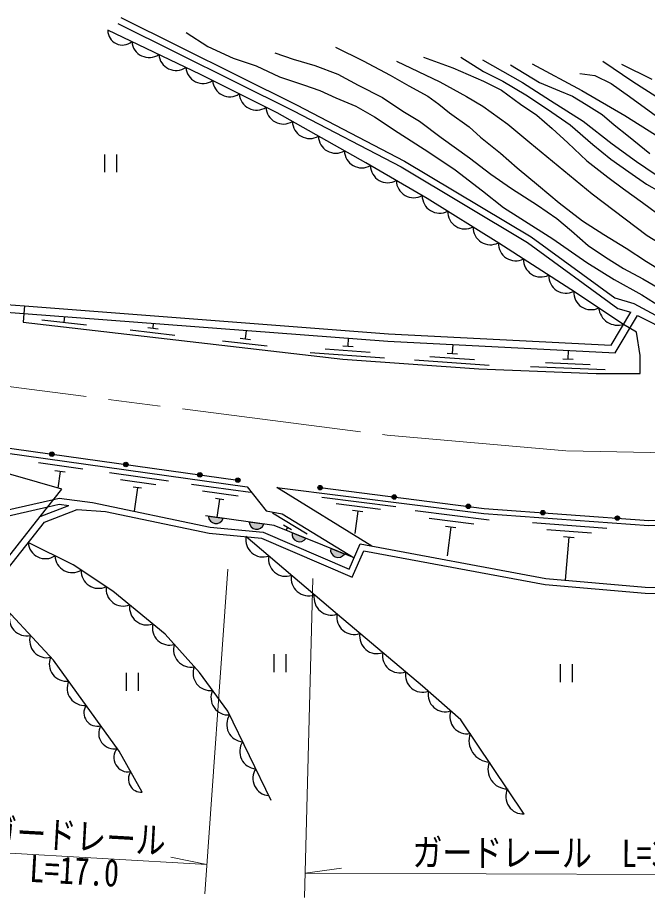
# Model space of a CAD drawing. Units: millimetres at full size, sheet at 1:1000; details may follow other scales. Extents: x 40000 to 680000, y 20000 to 380000.
# Drawn here: x 282988 to 325136, y 242835 to 301670 of the extents above; entities that cross this region are included whole.
import ezdxf
from ezdxf.enums import TextEntityAlignment as Align

# ---------------------------------------------------------------- set-up
doc = ezdxf.new("R2010")
doc.units = ezdxf.units.MM
doc.header["$LTSCALE"] = 1000
doc.linetypes.add('CHAIN', pattern=[18.5, 12, -1.5, 3.5, -1.5])
doc.linetypes.add('DASHED', pattern=[7.5, 6, -1.5])
for name, color, linetype, lineweight in [('M-BGD', 7, 'Continuous', 25), ('M-BMK', 2, 'CHAIN', 13), ('M-STR-HTXT', 7, 'Continuous', 13)]:
    doc.layers.add(name, color=color, linetype=linetype, lineweight=lineweight)
doc.styles.add('ＭＳ ゴシック', font='')
doc.styles.get('ＭＳ ゴシック').set_extended_font_data('MS Gothic')

msp = doc.modelspace()

# ---------------------------------------------------------------- hatches: boundary and pattern name
at = {"layer": 'M-BGD'}
for points in [[(285133, 272501, -1), (285430, 272459, -1)], [(290085, 271809, -1), (290382, 271767, -1)], [(295037, 271116, -1), (295334, 271075, -1)], [(297575, 270761, -1), (297872, 270720, -1)], [(303085, 270257, -1), (303382, 270219, -1)], [(308045, 269631, -1), (308343, 269593, -1)], [(313006, 269005, -1), (313304, 268967, -1)], [(296737, 268176, -0.82183), (295756, 268314)], [(317986, 268577, -0.41421), (318147, 268716, -0.41421), (318286, 268555, -1)], [(322973, 268213, -0.41421), (323134, 268352, -0.41421), (323272, 268191, -1)], [(299464, 267795, -0.82183), (298483, 267932)], [(302282, 266841, -0.82183), (301363, 267213)], [(304859, 265798, -0.82183), (303940, 266170)]]:
    msp.add_hatch(color=256, dxfattribs=at).paths.add_polyline_path(points)

# ---------------------------------------------------------------- linework, layer by layer
for p, q in [((288809, 292523), (288809, 291323)), ((289609, 292523), (289609, 291323)), ((283405, 281889), (283361, 281310)), ((283444, 282388), (283405, 281889)), ((284611, 281467), (287590, 281121)), ((286101, 281294), (286145, 281680)), ((290532, 280780), (293512, 280434)), ((291709, 280945), (292405, 280864)), ((292057, 280905), (292094, 281225)), ((298232, 280188), (298297, 280751)), ((296707, 280063), (299687, 279717)), ((297884, 280228), (298579, 280147)), ((305100, 279704), (305137, 280228)), ((303582, 279512), (306575, 279298)), ((304751, 279729), (305449, 279679)), ((312084, 279205), (312127, 279803)), ((302563, 279284), (307551, 278927)), ((310567, 279012), (313559, 278798)), ((311735, 279230), (312433, 279180)), ((319827, 278838), (319856, 279406)), ((309548, 278784), (314535, 278428)), ((317305, 278339), (322301, 278139)), ((318316, 278598), (321314, 278479)), ((319477, 278852), (320176, 278824)), ((280330, 273172), (297723, 270741)), ((287364, 271472), (284393, 271887)), ((286176, 271275), (285482, 271372)), ((285829, 271323), (285673, 270211)), ((293089, 270672), (289128, 271225)), ((292247, 270426), (289870, 270758)), ((291286, 270197), (290732, 270274)), ((291009, 270235), (290788, 268654)), ((298582, 269904), (294620, 270458)), ((306703, 266322), (300344, 270249)), ((297740, 269658), (295363, 269990)), ((296779, 269429), (296224, 269506)), ((296501, 269468), (296329, 268234)), ((308305, 268943), (303345, 269569)), ((307276, 268770), (304299, 269146)), ((286981, 268772), (288882, 268645)), ((296737, 268176), (295756, 268314)), ((302356, 267120), (300056, 268533)), ((306097, 268617), (305403, 268704)), ((305750, 268660), (305562, 267172)), ((314550, 268064), (309589, 268690)), ((299464, 267795), (298483, 267932)), ((301317, 267406), (300781, 267736)), ((313509, 267802), (310532, 268178)), ((322425, 267511), (317438, 267875)), ((301049, 267571), (300935, 267386)), ((302282, 266841), (301363, 267213)), ((312319, 267559), (311624, 267647)), ((311972, 267603), (311728, 265669)), ((321399, 267195), (318407, 267413)), ((320224, 266890), (319525, 266940)), ((319874, 266915), (319622, 264050)), ((304859, 265798), (303940, 266170)), ((300143, 259101), (300143, 257901)), ((300943, 259101), (300943, 257901)), ((319299, 258428), (319299, 257228)), ((320099, 258428), (320099, 257228)), ((290259, 257849), (290259, 256649)), ((291059, 257849), (291059, 256649))]:
    msp.add_line(p, q, dxfattribs=at)
at = {"layer": 'M-BGD', "linetype": 'DASHED'}
for p, q in [((280041, 282648), (283444, 282388)), ((279833, 282162), (283405, 281889)), ((281786, 268213), (285004, 268945)), ((282138, 268704), (285397, 269445))]:
    msp.add_line(p, q, dxfattribs=at)
at = {"layer": 'M-BGD'}
for points in [[(289700, 301267), (301455, 295430), (308661, 291681), (317118, 286635), (323160, 282215), (324027, 281968)], [(289900, 301670), (301659, 295831), (308880, 292074), (317366, 287011), (322946, 282929), (324235, 282544), (329112, 279912), (330844, 279374), (338735, 279388)], [(323539, 281148), (320006, 283493), (315197, 286590), (310405, 289579), (306297, 291951), (300363, 295293), (295227, 297866), (289030, 300825)], [(294272, 300665), (295712, 299729), (297413, 298966), (298957, 298446), (300518, 297700), (302132, 297163), (303207, 296798), (304283, 296296), (305619, 295741), (306868, 295030), (308447, 293989), (310519, 292663), (312271, 291484), (314092, 290079), (315498, 288970), (316660, 288241), (318817, 286882), (321072, 285286), (322911, 284159), (324768, 283136), (325621, 282603), (326406, 282066), (326943, 281649), (327105, 281488)], [(304270, 299693), (306123, 298788), (307919, 297819), (309178, 297109), (310440, 296405), (311171, 295891), (311888, 295312), (313208, 294354), (313968, 293681), (315294, 292608), (316409, 291616), (317844, 290434), (319220, 289277), (320800, 288073), (322212, 287154), (323706, 286254), (325081, 285350), (326337, 284587)], [(300206, 299319), (301432, 298888), (302887, 298457), (304422, 297892), (305769, 297151), (307399, 296330), (308772, 295415), (309877, 294755), (311336, 293644), (313221, 292285), (314649, 291194), (316036, 290238), (317778, 289117), (319071, 288228), (320055, 287407), (321172, 286424), (322331, 285657), (323529, 284890), (324827, 284197), (325945, 283551)], [(310144, 299018), (312108, 298309), (314160, 297410), (315376, 296815), (316643, 295891), (317738, 295138), (318751, 294264), (319815, 293289), (321082, 292086), (322488, 290997), (323527, 290212), (324811, 289296), (326255, 288232), (327889, 287194), (329372, 286333), (330897, 285542), (332924, 284656), (334445, 284149), (335509, 283820)], [(312647, 299033), (314174, 298070), (315463, 297419), (316990, 296494), (318454, 295556), (319956, 294505), (321482, 293179), (322688, 292198), (323902, 291348), (325078, 290522), (326805, 289546), (328036, 288705), (329550, 287779), (330551, 287166), (331515, 286791), (332579, 286341), (333680, 285865), (335277, 285277)], [(308349, 298747), (311243, 297364), (313039, 296403), (314126, 295740), (315796, 294551), (317276, 293311), (321439, 289881), (325114, 287097), (328397, 285085), (329799, 284428), (331320, 283879), (332738, 283445), (334385, 282953), (335425, 282751)], [(314094, 298846), (316769, 297322), (318640, 296117), (320830, 294745), (322784, 293235), (324408, 292051), (326847, 290388)], [(315980, 298512), (317905, 297331), (319244, 296780), (320133, 296420), (321044, 295869), (322113, 295194), (322901, 294496), (323880, 293743), (325287, 292573)], [(317415, 298579), (320752, 296786), (323632, 295112), (325676, 293822)], [(322156, 298756), (324154, 297388), (327052, 295552)], [(323393, 298547), (325440, 297554)], [(320608, 297942), (321620, 297791), (322715, 297268), (323929, 296392), (325733, 295078)], [(285397, 269445), (285762, 269528), (288007, 269238), (295873, 267586), (299418, 267255), (305178, 264777), (305907, 266470), (318341, 264163), (324996, 263576), (334029, 263452), (345292, 263820), (348186, 264447), (349578, 266413), (353383, 267052), (359822, 269185), (362903, 270627), (370297, 273077), (379222, 277464), (381387, 279061), (384930, 282196), (389415, 286245), (392415, 288363)], [(288882, 268645), (295814, 267190), (299318, 266863), (305387, 264251), (306148, 266018), (318287, 263766), (324975, 263176), (334033, 263052), (345341, 263421), (348422, 264089), (349808, 266047), (353479, 266663), (359970, 268813), (363051, 270254), (370448, 272706), (379431, 277121), (381639, 278749), (385197, 281898), (389665, 285932)], [(283405, 281889), (307770, 280027), (322987, 279245), (324475, 281743)], [(283444, 282388), (307801, 280526), (322712, 279760), (324027, 281968)], [(283361, 281310), (304752, 278827), (313852, 278176), (321697, 277863), (324656, 277863), (324656, 279082), (324399, 280636), (323539, 281148)], [(324475, 281743), (328943, 279493), (330776, 278924)], [(284502, 268309), (285941, 270134), (280882, 271580), (276726, 273323)], [(276726, 273323), (298349, 270300), (299625, 268677), (300697, 268491), (305505, 265537)], [(300344, 270249), (314182, 268504), (325227, 267697), (333772, 267911), (341761, 268404), (349578, 266413)], [(303233, 270238), (314217, 268852), (325236, 268048), (333757, 268260), (337094, 268467)], [(262127, 263521), (268442, 260409), (271651, 260039), (280751, 263548), (284502, 268309), (286420, 269040)], [(285004, 268945), (285781, 269122), (286420, 269040)], [(262165, 263001), (268313, 259971), (271710, 259579), (281028, 263173), (284778, 267932), (286981, 268772)], [(305505, 265537), (300168, 267696), (295552, 268342)], [(299950, 249326), (297055, 255283), (295160, 257866), (292873, 260438), (289371, 263323), (286699, 265076), (283699, 266562)], [(316897, 248412), (312648, 254720), (310086, 256958), (304391, 261752), (298269, 266961)], [(291329, 249866), (289790, 252625), (285384, 258694), (281118, 263286)]]:
    msp.add_lwpolyline(points, dxfattribs=at)
for centre in [(285282, 272480), (290233, 271788), (295185, 271095), (297723, 270741), (303233, 270238), (308194, 269612), (313155, 268986), (318136, 268566), (323123, 268202)]:
    msp.add_circle(centre, 150, dxfattribs=at)
for centre, radius, start, end in [((290003, 300806), 974, 178.86368, 310.08578), ((291786, 300161), 1160, 184.95992, 303.98954), ((293591, 299299), 1160, 184.95992, 303.98954), ((295397, 298427), 1160, 184.46981, 303.50376), ((297195, 297538), 1160, 183.88292, 302.91254), ((298983, 296643), 1160, 183.88292, 302.91254), ((300773, 295714), 1160, 182.24752, 301.30564), ((302536, 294745), 1160, 181.09305, 300.12267), ((304278, 293764), 1160, 181.09305, 300.12267), ((306021, 292780), 1160, 180.98421, 300.01467), ((307762, 291785), 1160, 180.47515, 299.50477), ((309494, 290784), 1160, 180.47515, 299.50477), ((311225, 289753), 1160, 178.91427, 297.95277), ((312929, 288698), 1160, 178.53943, 297.56905), ((314626, 287640), 1160, 178.53943, 297.56905), ((316323, 286565), 1160, 177.71906, 296.74889), ((318004, 285482), 1160, 177.70235, 296.73197), ((319685, 284383), 1148, 177.24787, 296.99517), ((321365, 283298), 1160, 176.91039, 295.94002), ((323166, 282395), 1301, 186.20657, 286.64384), ((296260, 268342), 505, 183.20252, 340.86071), ((298987, 267960), 505, 183.20252, 340.86071), ((301859, 267118), 505, 169.14584, 326.80403), ((284856, 266646), 1160, 184.12522, 303.15484), ((299412, 266761), 1160, 170.0939, 289.12352), ((304436, 266075), 505, 169.14584, 326.80403), ((286648, 265710), 1158, 181.79968, 300.98656), ((300935, 265465), 1160, 170.0939, 289.12352), ((288403, 264662), 1160, 177.23016, 296.25978), ((302458, 264169), 1160, 170.0939, 289.12352), ((290065, 263473), 1158, 172.63537, 291.78055), ((303982, 262873), 1160, 170.0939, 289.12352), ((283591, 261489), 1160, 163.38027, 282.40989), ((291641, 262216), 1160, 171.00125, 290.03087), ((305506, 261583), 1160, 170.38726, 289.41691), ((293163, 260861), 1155, 166.77639, 286.10074), ((284952, 260024), 1160, 163.38027, 282.40989), ((307036, 260295), 1160, 170.39294, 289.42256), ((294588, 259395), 1160, 162.12642, 281.15604), ((286271, 258444), 1159, 157.34891, 276.46217), ((308566, 259007), 1160, 170.39294, 289.42256), ((295888, 257825), 1159, 158.11404, 277.22752), ((310095, 257714), 1160, 170.12188, 289.15463), ((287465, 256829), 1160, 156.46338, 275.493), ((297085, 256190), 1157, 155.24848, 274.46812), ((311616, 256403), 1160, 169.35187, 288.38149), ((288315, 255175), 891, 145.94461, 286.01178), ((298141, 254395), 1160, 146.40047, 265.43009), ((313063, 254922), 1146, 160.62194, 280.47992), ((289437, 253798), 1020, 149.28621, 282.67018), ((314645, 253329), 1451, 161.25221, 266.66952), ((299015, 252596), 1160, 146.40047, 265.43009), ((290383, 252182), 953, 139.28569, 280.70105), ((315768, 251394), 1302, 158.06993, 269.85181), ((291278, 250742), 877, 144.95119, 273.3755), ((299889, 250797), 1160, 146.40047, 265.43009), ((316838, 249594), 1183, 155.08159, 272.84014)]:
    msp.add_arc(centre, radius, start, end, dxfattribs=at)
at = {"layer": 'M-BMK'}
msp.add_lwpolyline([(202277, 287273), (307728, 273744), (319730, 272693), (328309, 272526), (337355, 273015), (341566, 273560)], dxfattribs=at)
at = {"layer": 'M-STR-HTXT'}
for p, q in [((295509, 243076), (297057, 264781)), ((302179, 242835), (302743, 264154)), ((278024, 246036), (295650, 245045)), ((295650, 245045), (293242, 245523)), ((302222, 244459), (304654, 244791)), ((302222, 244459), (336592, 244323))]:
    msp.add_line(p, q, dxfattribs=at)

# ---------------------------------------------------------------- texts
at = {"layer": 'M-STR-HTXT', "style": 'ＭＳ ゴシック', "width": 0.8}
for s, rotation, p in [('ガードレール', 356.782, (286834, 245490)), ('ガードレール\u3000L=33.0', 359.774, (319406, 244340))]:
    msp.add_text(s, height=1833, rotation=rotation, dxfattribs=at).set_placement(p, align=Align.BOTTOM_CENTER)
msp.add_text('L=17.0', height=1833, rotation=356.782, dxfattribs=at).set_placement((286837, 245541), align=Align.TOP_CENTER)

doc.saveas('drawing.dxf')
